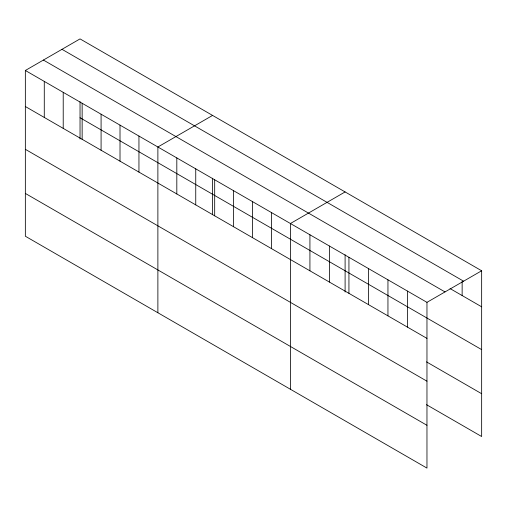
<?xml version="1.0" encoding="UTF-8"?>
<svg xmlns="http://www.w3.org/2000/svg" width="507" height="507" viewBox="0 0 507 507"><rect width="100%" height="100%" fill="white"/><g stroke="black" fill="none" stroke-linecap="round" stroke-linejoin="round"><path stroke-width="0.76" d="M25.35 70.479L426.964 302.343L426.964 468.1L25.35 236.23L25.35 70.479L80.036 38.9L481.65 270.77L481.65 436.521L426.495 404.681M212.572 115.419L157.88 146.992L157.88 312.749M345.102 191.938L290.416 223.511L290.416 389.262M426.964 302.343L481.65 270.77M61.993 49.318L463.601 281.189M450.039 288.559L481.65 306.811M43.399 60.054L445.007 291.924M80.036 117.744L481.65 349.615M25.35 106.514L426.964 338.384M426.495 361.871L481.65 393.717M25.35 149.318L426.964 381.188M25.35 193.427L426.964 425.291M462.143 281.442L462.143 295.549M407.457 291.081L407.457 327.123M387.95 279.82L387.95 315.861M368.443 268.558L368.443 304.599M348.936 257.296L348.936 293.338M345.102 254.729L345.102 292.045M329.43 246.034L329.43 282.069M309.923 234.773L309.923 270.808M271.479 212.579L271.479 248.62M252.549 201.647L252.549 237.688M233.613 190.714L233.613 226.756M214.683 179.789L214.683 215.824M212.572 178.21L212.572 214.74M195.746 168.856L195.746 204.891M176.816 157.924L176.816 193.966M138.95 136.06L138.95 172.101M120.013 125.134L120.013 161.169M101.083 114.202L101.083 150.237M82.147 103.27L82.147 139.311M80.036 101.692L80.036 139.013M63.217 92.337L63.217 128.379M44.28 81.405L44.28 117.447"/></g></svg>
